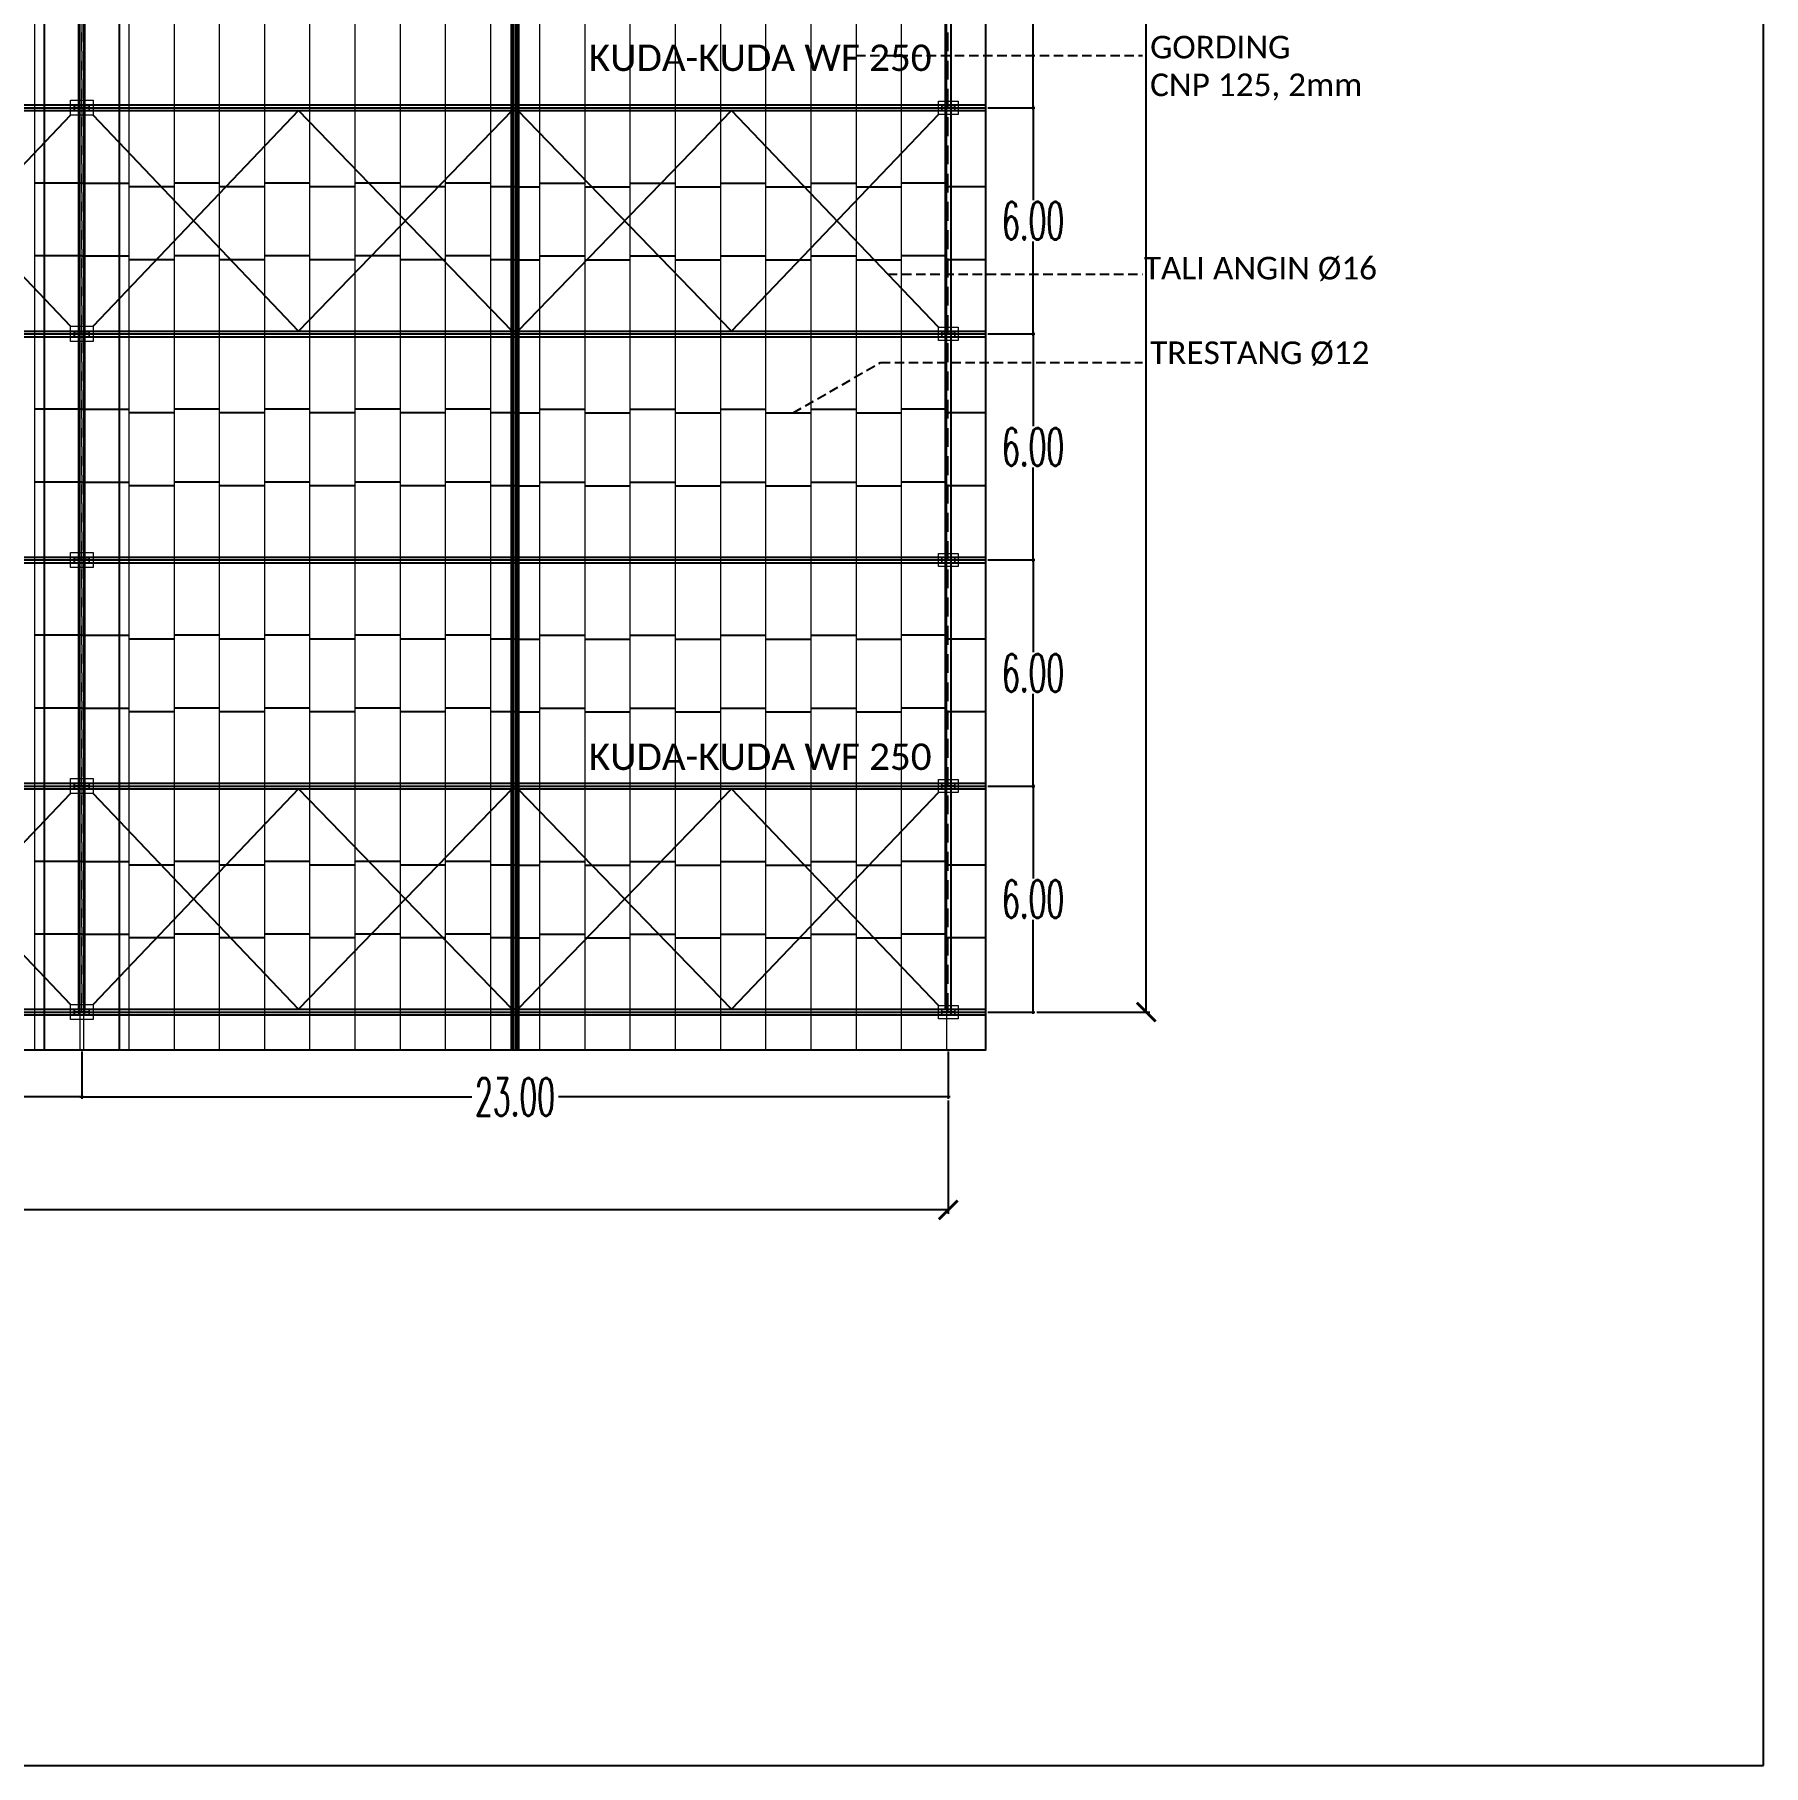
# Model space of a CAD drawing. Header units: millimetres. Extents: x 2491 to 3310, y 1470 to 1581.
# Drawn here: x 3164.95 to 3210.83, y 1490.74 to 1536.67 of the extents above; entities that cross this region are included whole.
import ezdxf

# ---------------------------------------------------------------- set-up
doc = ezdxf.new("R2010")
doc.units = ezdxf.units.MM
doc.linetypes.add('HIDDEN', pattern=[0.375, 0.25, -0.125])
for name, color, linetype in [('Atap', 3, 'Continuous'), ('GR', 7, 'Continuous'), ('KOP TEKS', 1, 'Continuous')]:
    doc.layers.add(name, color=color, linetype=linetype)
for name, color, linetype, lineweight in [('GRS-TIPIS', 253, 'Continuous', 9), ('HAT', 8, 'Continuous', 9), ('Pondasi', 6, 'Continuous', 9)]:
    doc.layers.add(name, color=color, linetype=linetype, lineweight=lineweight)
doc.styles.add('-DIM2', font='simplex.shx', dxfattribs={"width": 0.55})
doc.styles.get("Standard").update_dxf_attribs({"font": 'arial.ttf'})
doc.dimstyles.new('DENAH KANTOR', dxfattribs={"dimtxt": 1, "dimasz": 0.05, "dimexe": 0.05, "dimexo": 0.05, "dimgap": 0.05, "dimtad": 0, "dimtih": 1, "dimtoh": 1, "dimzin": 0, "dimdsep": 46, "dimtxsty": '-DIM2', "dimblk": 'ARCHTICK', "dimcen": 0.3, "dimdle": 0.05, "dimclrd": 1, "dimclre": 1, "dimclrt": 7, "dimadec": 0, "dimazin": 0, "dimtfac": 1, "dimtix": 1, "dimtofl": 0, "dimtmove": 0, "dimatfit": 3, "dimldrblk": 'ARCHTICK', "dimfxl": 1, "dimtolj": 1, "dimtzin": 0, "dimarcsym": 0})
doc.dimstyles.new('DIMENSI WARNA 2.1', dxfattribs={"dimtxt": 1, "dimasz": 0.5, "dimexe": 0.1, "dimexo": 0.1, "dimgap": 0.05, "dimtad": 0, "dimtih": 1, "dimtoh": 1, "dimrnd": 0.0025, "dimzin": 0, "dimdsep": 46, "dimtxsty": '-DIM2', "dimblk": 'ARCHTICK', "dimcen": 0.1, "dimclrd": 1, "dimclre": 1, "dimclrt": 256, "dimadec": 0, "dimazin": 0, "dimtfac": 1, "dimtofl": 0, "dimtmove": 0, "dimatfit": 3, "dimldrblk": 'ARCHTICK', "dimfxl": 0.18, "dimtfill": 2, "dimtfillclr": 256, "dimtolj": 1, "dimtzin": 0, "dimarcsym": 0})

# ---------------------------------------------------------------- blocks, each defined once
blk = doc.blocks.new('_ArchTick')
at = {"color": 0, "linetype": 'ByBlock', "const_width": 0.15}
blk.add_lwpolyline([(-0.5, -0.5), (0.5, 0.5)], dxfattribs=at)
blk = doc.blocks.new('*D224')
at = {"layer": 'Defpoints', "color": 0, "linetype": 'Continuous', "transparency": 16777216}
for p in [(3143.202, 1509.733), (3166.202, 1509.733), (3143.202, 1508.483)]:
    blk.add_point(p, dxfattribs=at)
at = {"layer": 'GR', "color": 1, "linetype": 'Continuous', "lineweight": -2, "transparency": 16777216}
for p, q in [((3143.202, 1509.683), (3143.202, 1508.433)), ((3166.202, 1509.683), (3166.202, 1508.433)), ((3143.152, 1508.483), (3153.552, 1508.483)), ((3166.252, 1508.483), (3155.852, 1508.483))]:
    blk.add_line(p, q, dxfattribs=at)
at = {"layer": 'GR', "color": 1, "linetype": 'Continuous', "lineweight": -2, "transparency": 16777216, "xscale": 0.05, "yscale": 0.05, "zscale": 0.05, "rotation": 180}
blk.add_blockref('_ArchTick', (3143.202, 1508.483), dxfattribs=at)
at = {"layer": 'GR', "color": 1, "linetype": 'Continuous', "lineweight": -2, "transparency": 16777216, "xscale": 0.05, "yscale": 0.05, "zscale": 0.05}
blk.add_blockref('_ArchTick', (3166.202, 1508.483), dxfattribs=at)
at = {"layer": 'GR', "color": 7, "linetype": 'Continuous', "transparency": 16777216, "insert": (3154.702, 1508.483), "char_height": 1, "attachment_point": 5, "style": '-DIM2'}
blk.add_mtext('\\A1;23.00', dxfattribs=at)
blk = doc.blocks.new('*D225')
at = {"layer": 'Defpoints', "color": 0, "linetype": 'Continuous', "transparency": 16777216}
for p in [(3166.202, 1509.733), (3189.202, 1509.733), (3189.202, 1508.483)]:
    blk.add_point(p, dxfattribs=at)
at = {"layer": 'GR', "color": 1, "linetype": 'Continuous', "lineweight": -2, "transparency": 16777216}
for p, q in [((3166.202, 1509.683), (3166.202, 1508.433)), ((3189.202, 1509.683), (3189.202, 1508.433)), ((3166.152, 1508.483), (3176.552, 1508.483)), ((3189.252, 1508.483), (3178.852, 1508.483))]:
    blk.add_line(p, q, dxfattribs=at)
at = {"layer": 'GR', "color": 1, "linetype": 'Continuous', "lineweight": -2, "transparency": 16777216, "xscale": 0.05, "yscale": 0.05, "zscale": 0.05, "rotation": 180}
blk.add_blockref('_ArchTick', (3166.202, 1508.483), dxfattribs=at)
at = {"layer": 'GR', "color": 1, "linetype": 'Continuous', "lineweight": -2, "transparency": 16777216, "xscale": 0.05, "yscale": 0.05, "zscale": 0.05}
blk.add_blockref('_ArchTick', (3189.202, 1508.483), dxfattribs=at)
at = {"layer": 'GR', "color": 7, "linetype": 'Continuous', "transparency": 16777216, "insert": (3177.702, 1508.483), "char_height": 1, "attachment_point": 5, "style": '-DIM2'}
blk.add_mtext('\\A1;23.00', dxfattribs=at)
blk = doc.blocks.new('*D226')
at = {"layer": 'Defpoints', "color": 0, "transparency": 16777216}
for p in [(3105.202, 1508.483), (3189.202, 1508.483), (3189.202, 1505.483)]:
    blk.add_point(p, dxfattribs=at)
at = {"layer": 'GR', "color": 1, "lineweight": -2, "transparency": 16777216}
for p, q in [((3105.202, 1508.383), (3105.202, 1505.383)), ((3189.202, 1508.383), (3189.202, 1505.383)), ((3105.202, 1505.483), (3146.052, 1505.483)), ((3189.202, 1505.483), (3148.352, 1505.483))]:
    blk.add_line(p, q, dxfattribs=at)
at = {"layer": 'GR', "color": 1, "lineweight": -2, "transparency": 16777216, "xscale": 0.5, "yscale": 0.5, "zscale": 0.5, "rotation": 180}
blk.add_blockref('_ArchTick', (3105.202, 1505.483), dxfattribs=at)
at = {"layer": 'GR', "color": 1, "lineweight": -2, "transparency": 16777216, "xscale": 0.5, "yscale": 0.5, "zscale": 0.5}
blk.add_blockref('_ArchTick', (3189.202, 1505.483), dxfattribs=at)
at = {"layer": 'GR', "color": 240, "transparency": 16777216, "insert": (3147.202, 1505.483), "char_height": 1, "attachment_point": 5, "style": '-DIM2', "bg_fill": 1, "box_fill_scale": 1.1, "bg_fill_color": 256, "bg_fill_true_color": 16180224, "bg_fill_transparency": 0}
blk.add_mtext('\\A1;84.00', dxfattribs=at)
blk = doc.blocks.new('*D227')
at = {"layer": 'Defpoints', "color": 0, "transparency": 16777216}
for p in [(3191.452, 1570.733), (3194.452, 1570.733), (3191.452, 1510.733)]:
    blk.add_point(p, dxfattribs=at)
at = {"layer": 'GR', "color": 1, "lineweight": -2, "transparency": 16777216}
for p, q in [((3191.552, 1570.733), (3194.552, 1570.733)), ((3194.452, 1570.733), (3194.452, 1541.283)), ((3194.452, 1510.733), (3194.452, 1540.183)), ((3191.552, 1510.733), (3194.552, 1510.733))]:
    blk.add_line(p, q, dxfattribs=at)
at = {"layer": 'GR', "color": 1, "lineweight": -2, "transparency": 16777216, "xscale": 0.5, "yscale": 0.5, "zscale": 0.5}
for p, rotation in [((3194.452, 1570.733), 90), ((3194.452, 1510.733), 270)]:
    blk.add_blockref('_ArchTick', p, dxfattribs=dict(at, rotation=rotation))
at = {"layer": 'GR', "color": 240, "transparency": 16777216, "insert": (3194.452, 1540.733), "char_height": 1, "attachment_point": 5, "style": '-DIM2', "bg_fill": 1, "box_fill_scale": 1.1, "bg_fill_color": 256, "bg_fill_true_color": 16180224, "bg_fill_transparency": 0}
blk.add_mtext('\\A1;60.00', dxfattribs=at)
blk = doc.blocks.new('*D232')
at = {"layer": 'Defpoints', "color": 0, "linetype": 'Continuous', "transparency": 16777216}
for p in [(3190.202, 1528.733), (3191.452, 1528.733), (3190.202, 1522.733)]:
    blk.add_point(p, dxfattribs=at)
at = {"layer": 'GR', "color": 1, "linetype": 'Continuous', "lineweight": -2, "transparency": 16777216}
for p, q in [((3190.252, 1528.733), (3191.502, 1528.733)), ((3191.452, 1528.783), (3191.452, 1526.283)), ((3191.452, 1522.683), (3191.452, 1525.183)), ((3190.252, 1522.733), (3191.502, 1522.733))]:
    blk.add_line(p, q, dxfattribs=at)
at = {"layer": 'GR', "color": 1, "linetype": 'Continuous', "lineweight": -2, "transparency": 16777216, "xscale": 0.05, "yscale": 0.05, "zscale": 0.05}
for p, rotation in [((3191.452, 1528.733), 90), ((3191.452, 1522.733), 270)]:
    blk.add_blockref('_ArchTick', p, dxfattribs=dict(at, rotation=rotation))
at = {"layer": 'GR', "color": 7, "linetype": 'Continuous', "transparency": 16777216, "insert": (3191.452, 1525.733), "char_height": 1, "attachment_point": 5, "style": '-DIM2'}
blk.add_mtext('\\A1;6.00', dxfattribs=at)
blk = doc.blocks.new('*D233')
at = {"layer": 'Defpoints', "color": 0, "linetype": 'Continuous', "transparency": 16777216}
for p in [(3190.202, 1534.733), (3191.452, 1534.733), (3190.202, 1528.733)]:
    blk.add_point(p, dxfattribs=at)
at = {"layer": 'GR', "color": 1, "linetype": 'Continuous', "lineweight": -2, "transparency": 16777216}
for p, q in [((3190.252, 1534.733), (3191.502, 1534.733)), ((3191.452, 1534.783), (3191.452, 1532.283)), ((3191.452, 1528.683), (3191.452, 1531.183)), ((3190.252, 1528.733), (3191.502, 1528.733))]:
    blk.add_line(p, q, dxfattribs=at)
at = {"layer": 'GR', "color": 1, "linetype": 'Continuous', "lineweight": -2, "transparency": 16777216, "xscale": 0.05, "yscale": 0.05, "zscale": 0.05}
for p, rotation in [((3191.452, 1534.733), 90), ((3191.452, 1528.733), 270)]:
    blk.add_blockref('_ArchTick', p, dxfattribs=dict(at, rotation=rotation))
at = {"layer": 'GR', "color": 7, "linetype": 'Continuous', "transparency": 16777216, "insert": (3191.452, 1531.733), "char_height": 1, "attachment_point": 5, "style": '-DIM2'}
blk.add_mtext('\\A1;6.00', dxfattribs=at)
blk = doc.blocks.new('*D235')
at = {"layer": 'Defpoints', "color": 0, "linetype": 'Continuous', "transparency": 16777216}
for p in [(3190.202, 1540.733), (3190.202, 1534.733), (3191.452, 1534.733)]:
    blk.add_point(p, dxfattribs=at)
at = {"layer": 'GR', "color": 1, "linetype": 'Continuous', "lineweight": -2, "transparency": 16777216}
for p, q in [((3190.252, 1540.733), (3191.502, 1540.733)), ((3191.452, 1540.783), (3191.452, 1538.283)), ((3191.452, 1534.683), (3191.452, 1537.183)), ((3190.252, 1534.733), (3191.502, 1534.733))]:
    blk.add_line(p, q, dxfattribs=at)
at = {"layer": 'GR', "color": 1, "linetype": 'Continuous', "lineweight": -2, "transparency": 16777216, "xscale": 0.05, "yscale": 0.05, "zscale": 0.05}
for p, rotation in [((3191.452, 1540.733), 90), ((3191.452, 1534.733), 270)]:
    blk.add_blockref('_ArchTick', p, dxfattribs=dict(at, rotation=rotation))
at = {"layer": 'GR', "color": 7, "linetype": 'Continuous', "transparency": 16777216, "insert": (3191.452, 1537.733), "char_height": 1, "attachment_point": 5, "style": '-DIM2'}
blk.add_mtext('\\A1;6.00', dxfattribs=at)
blk = doc.blocks.new('*D236')
at = {"layer": 'Defpoints', "color": 0, "linetype": 'Continuous', "transparency": 16777216}
for p in [(3190.202, 1522.733), (3190.202, 1516.733), (3191.452, 1516.733)]:
    blk.add_point(p, dxfattribs=at)
at = {"layer": 'GR', "color": 1, "linetype": 'Continuous', "lineweight": -2, "transparency": 16777216}
for p, q in [((3190.252, 1522.733), (3191.502, 1522.733)), ((3191.452, 1522.783), (3191.452, 1520.283)), ((3191.452, 1516.683), (3191.452, 1519.183)), ((3190.252, 1516.733), (3191.502, 1516.733))]:
    blk.add_line(p, q, dxfattribs=at)
at = {"layer": 'GR', "color": 1, "linetype": 'Continuous', "lineweight": -2, "transparency": 16777216, "xscale": 0.05, "yscale": 0.05, "zscale": 0.05}
for p, rotation in [((3191.452, 1522.733), 90), ((3191.452, 1516.733), 270)]:
    blk.add_blockref('_ArchTick', p, dxfattribs=dict(at, rotation=rotation))
at = {"layer": 'GR', "color": 7, "linetype": 'Continuous', "transparency": 16777216, "insert": (3191.452, 1519.733), "char_height": 1, "attachment_point": 5, "style": '-DIM2'}
blk.add_mtext('\\A1;6.00', dxfattribs=at)
blk = doc.blocks.new('*D237')
at = {"layer": 'Defpoints', "color": 0, "linetype": 'Continuous', "transparency": 16777216}
for p in [(3190.202, 1516.733), (3190.202, 1510.733), (3191.452, 1510.733)]:
    blk.add_point(p, dxfattribs=at)
at = {"layer": 'GR', "color": 1, "linetype": 'Continuous', "lineweight": -2, "transparency": 16777216}
for p, q in [((3190.252, 1516.733), (3191.502, 1516.733)), ((3191.452, 1516.783), (3191.452, 1514.283)), ((3191.452, 1510.683), (3191.452, 1513.183)), ((3190.252, 1510.733), (3191.502, 1510.733))]:
    blk.add_line(p, q, dxfattribs=at)
at = {"layer": 'GR', "color": 1, "linetype": 'Continuous', "lineweight": -2, "transparency": 16777216, "xscale": 0.05, "yscale": 0.05, "zscale": 0.05}
for p, rotation in [((3191.452, 1516.733), 90), ((3191.452, 1510.733), 270)]:
    blk.add_blockref('_ArchTick', p, dxfattribs=dict(at, rotation=rotation))
at = {"layer": 'GR', "color": 7, "linetype": 'Continuous', "transparency": 16777216, "insert": (3191.452, 1513.733), "char_height": 1, "attachment_point": 5, "style": '-DIM2'}
blk.add_mtext('\\A1;6.00', dxfattribs=at)
blk = doc.blocks.new('WF300')
at = {"layer": 'Pondasi'}
for p, q in [((4219.408, -132.102), (4219.418, -132.102)), ((4219.418, -131.977), (4219.418, -132.102)), ((4219.418, -132.034), (4219.698, -132.034)), ((4219.418, -132.044), (4219.698, -132.044)), ((4219.558, -132.044), (4219.558, -132.034)), ((4219.698, -132.102), (4219.698, -131.977)), ((4219.698, -132.102), (4219.708, -132.102))]:
    blk.add_line(p, q, dxfattribs=at)
blk.add_lwpolyline([(4219.783, -132.189), (4219.783, -131.889), (4219.333, -131.889), (4219.333, -132.189)], close=True, dxfattribs=at)
for points in [[(4219.418, -131.977), (4219.408, -131.977), (4219.408, -132.102)], [(4219.708, -132.102), (4219.708, -131.977), (4219.698, -131.977)]]:
    blk.add_lwpolyline(points, dxfattribs=at)

msp = doc.modelspace()

# ---------------------------------------------------------------- linework, layer by layer
at = {"color": 1}
for p, q in [((3177.702, 1571.733), (3177.702, 1509.733)), ((3104.202, 1534.733), (3190.202, 1534.733)), ((3166.202, 1532.733), (3164.952, 1532.733)), ((3166.202, 1532.733), (3167.452, 1532.733)), ((3168.652, 1532.633), (3167.452, 1532.633)), ((3169.852, 1532.733), (3168.652, 1532.733)), ((3171.052, 1532.633), (3169.852, 1532.633)), ((3172.252, 1532.733), (3171.052, 1532.733)), ((3173.452, 1532.633), (3172.252, 1532.633)), ((3174.652, 1532.733), (3173.452, 1532.733)), ((3175.852, 1532.633), (3174.652, 1532.633)), ((3177.052, 1532.733), (3175.852, 1532.733)), ((3177.702, 1532.633), (3177.052, 1532.633)), ((3177.702, 1532.633), (3178.352, 1532.633)), ((3178.352, 1532.733), (3179.552, 1532.733)), ((3179.552, 1532.633), (3180.752, 1532.633)), ((3180.752, 1532.733), (3181.952, 1532.733)), ((3181.952, 1532.633), (3183.152, 1532.633)), ((3183.152, 1532.733), (3184.352, 1532.733)), ((3184.352, 1532.633), (3185.552, 1532.633)), ((3185.552, 1532.733), (3186.752, 1532.733)), ((3186.752, 1532.633), (3187.952, 1532.633)), ((3189.152, 1532.733), (3187.952, 1532.733)), ((3190.202, 1532.633), (3189.152, 1532.633)), ((3166.202, 1530.8), (3164.952, 1530.8)), ((3166.202, 1530.8), (3167.452, 1530.8)), ((3168.652, 1530.7), (3167.452, 1530.7)), ((3169.852, 1530.8), (3168.652, 1530.8)), ((3171.052, 1530.7), (3169.852, 1530.7)), ((3172.252, 1530.8), (3171.052, 1530.8)), ((3173.452, 1530.7), (3172.252, 1530.7)), ((3174.652, 1530.8), (3173.452, 1530.8)), ((3175.852, 1530.7), (3174.652, 1530.7)), ((3177.052, 1530.8), (3175.852, 1530.8)), ((3177.702, 1530.7), (3177.052, 1530.7)), ((3177.702, 1530.7), (3178.352, 1530.7)), ((3178.352, 1530.8), (3179.552, 1530.8)), ((3179.552, 1530.7), (3180.752, 1530.7)), ((3180.752, 1530.8), (3181.952, 1530.8)), ((3181.952, 1530.7), (3183.152, 1530.7)), ((3183.152, 1530.8), (3184.352, 1530.8)), ((3184.352, 1530.7), (3185.552, 1530.7)), ((3185.552, 1530.8), (3186.752, 1530.8)), ((3186.752, 1530.7), (3187.952, 1530.7)), ((3189.152, 1530.8), (3187.952, 1530.8)), ((3190.202, 1530.7), (3189.152, 1530.7)), ((3104.202, 1528.733), (3190.202, 1528.733)), ((3166.202, 1526.733), (3164.952, 1526.733)), ((3166.202, 1526.733), (3167.452, 1526.733)), ((3168.652, 1526.633), (3167.452, 1526.633)), ((3169.852, 1526.733), (3168.652, 1526.733)), ((3171.052, 1526.633), (3169.852, 1526.633)), ((3172.252, 1526.733), (3171.052, 1526.733)), ((3173.452, 1526.633), (3172.252, 1526.633)), ((3174.652, 1526.733), (3173.452, 1526.733)), ((3175.852, 1526.633), (3174.652, 1526.633)), ((3177.052, 1526.733), (3175.852, 1526.733)), ((3177.702, 1526.633), (3177.052, 1526.633)), ((3177.702, 1526.633), (3178.352, 1526.633)), ((3178.352, 1526.733), (3179.552, 1526.733)), ((3179.552, 1526.633), (3180.752, 1526.633)), ((3180.752, 1526.733), (3181.952, 1526.733)), ((3181.952, 1526.633), (3183.152, 1526.633)), ((3183.152, 1526.733), (3184.352, 1526.733)), ((3184.352, 1526.633), (3185.552, 1526.633)), ((3185.552, 1526.733), (3186.752, 1526.733)), ((3186.752, 1526.633), (3187.952, 1526.633)), ((3189.152, 1526.733), (3187.952, 1526.733)), ((3190.202, 1526.633), (3189.152, 1526.633)), ((3166.202, 1524.8), (3164.952, 1524.8)), ((3166.202, 1524.8), (3167.452, 1524.8)), ((3168.652, 1524.7), (3167.452, 1524.7)), ((3169.852, 1524.8), (3168.652, 1524.8)), ((3171.052, 1524.7), (3169.852, 1524.7)), ((3172.252, 1524.8), (3171.052, 1524.8)), ((3173.452, 1524.7), (3172.252, 1524.7)), ((3174.652, 1524.8), (3173.452, 1524.8)), ((3175.852, 1524.7), (3174.652, 1524.7)), ((3177.052, 1524.8), (3175.852, 1524.8)), ((3177.702, 1524.7), (3177.052, 1524.7)), ((3177.702, 1524.7), (3178.352, 1524.7)), ((3178.352, 1524.8), (3179.552, 1524.8)), ((3179.552, 1524.7), (3180.752, 1524.7)), ((3180.752, 1524.8), (3181.952, 1524.8)), ((3181.952, 1524.7), (3183.152, 1524.7)), ((3183.152, 1524.8), (3184.352, 1524.8)), ((3184.352, 1524.7), (3185.552, 1524.7)), ((3185.552, 1524.8), (3186.752, 1524.8)), ((3186.752, 1524.7), (3187.952, 1524.7)), ((3189.152, 1524.8), (3187.952, 1524.8)), ((3190.202, 1524.7), (3189.152, 1524.7)), ((3104.202, 1522.733), (3190.202, 1522.733)), ((3166.202, 1520.733), (3164.952, 1520.733)), ((3166.202, 1520.733), (3167.452, 1520.733)), ((3168.652, 1520.633), (3167.452, 1520.633)), ((3169.852, 1520.733), (3168.652, 1520.733)), ((3171.052, 1520.633), (3169.852, 1520.633)), ((3172.252, 1520.733), (3171.052, 1520.733)), ((3173.452, 1520.633), (3172.252, 1520.633)), ((3174.652, 1520.733), (3173.452, 1520.733)), ((3175.852, 1520.633), (3174.652, 1520.633)), ((3177.052, 1520.733), (3175.852, 1520.733)), ((3177.702, 1520.633), (3177.052, 1520.633)), ((3177.702, 1520.633), (3178.352, 1520.633)), ((3178.352, 1520.733), (3179.552, 1520.733)), ((3179.552, 1520.633), (3180.752, 1520.633)), ((3180.752, 1520.733), (3181.952, 1520.733)), ((3181.952, 1520.633), (3183.152, 1520.633)), ((3183.152, 1520.733), (3184.352, 1520.733)), ((3184.352, 1520.633), (3185.552, 1520.633)), ((3185.552, 1520.733), (3186.752, 1520.733)), ((3186.752, 1520.633), (3187.952, 1520.633)), ((3189.152, 1520.733), (3187.952, 1520.733)), ((3190.202, 1520.633), (3189.152, 1520.633)), ((3166.202, 1518.8), (3164.952, 1518.8)), ((3166.202, 1518.8), (3167.452, 1518.8)), ((3168.652, 1518.7), (3167.452, 1518.7)), ((3169.852, 1518.8), (3168.652, 1518.8)), ((3171.052, 1518.7), (3169.852, 1518.7)), ((3172.252, 1518.8), (3171.052, 1518.8)), ((3173.452, 1518.7), (3172.252, 1518.7)), ((3174.652, 1518.8), (3173.452, 1518.8)), ((3175.852, 1518.7), (3174.652, 1518.7)), ((3177.052, 1518.8), (3175.852, 1518.8)), ((3177.702, 1518.7), (3177.052, 1518.7)), ((3177.702, 1518.7), (3178.352, 1518.7)), ((3178.352, 1518.8), (3179.552, 1518.8)), ((3179.552, 1518.7), (3180.752, 1518.7)), ((3180.752, 1518.8), (3181.952, 1518.8)), ((3181.952, 1518.7), (3183.152, 1518.7)), ((3183.152, 1518.8), (3184.352, 1518.8)), ((3184.352, 1518.7), (3185.552, 1518.7)), ((3185.552, 1518.8), (3186.752, 1518.8)), ((3186.752, 1518.7), (3187.952, 1518.7)), ((3189.152, 1518.8), (3187.952, 1518.8)), ((3190.202, 1518.7), (3189.152, 1518.7)), ((3104.202, 1516.733), (3190.202, 1516.733)), ((3166.202, 1514.733), (3164.952, 1514.733)), ((3166.202, 1514.733), (3167.452, 1514.733)), ((3168.652, 1514.633), (3167.452, 1514.633)), ((3169.852, 1514.733), (3168.652, 1514.733)), ((3171.052, 1514.633), (3169.852, 1514.633)), ((3172.252, 1514.733), (3171.052, 1514.733)), ((3173.452, 1514.633), (3172.252, 1514.633)), ((3174.652, 1514.733), (3173.452, 1514.733)), ((3175.852, 1514.633), (3174.652, 1514.633)), ((3177.052, 1514.733), (3175.852, 1514.733)), ((3177.702, 1514.633), (3177.052, 1514.633)), ((3177.702, 1514.633), (3178.352, 1514.633)), ((3178.352, 1514.733), (3179.552, 1514.733)), ((3179.552, 1514.633), (3180.752, 1514.633)), ((3180.752, 1514.733), (3181.952, 1514.733)), ((3181.952, 1514.633), (3183.152, 1514.633)), ((3183.152, 1514.733), (3184.352, 1514.733)), ((3184.352, 1514.633), (3185.552, 1514.633)), ((3185.552, 1514.733), (3186.752, 1514.733)), ((3186.752, 1514.633), (3187.952, 1514.633)), ((3189.152, 1514.733), (3187.952, 1514.733)), ((3190.202, 1514.633), (3189.152, 1514.633)), ((3166.202, 1512.8), (3164.952, 1512.8)), ((3166.202, 1512.8), (3167.452, 1512.8)), ((3168.652, 1512.7), (3167.452, 1512.7)), ((3169.852, 1512.8), (3168.652, 1512.8)), ((3171.052, 1512.7), (3169.852, 1512.7)), ((3172.252, 1512.8), (3171.052, 1512.8)), ((3173.452, 1512.7), (3172.252, 1512.7)), ((3174.652, 1512.8), (3173.452, 1512.8)), ((3175.852, 1512.7), (3174.652, 1512.7)), ((3177.052, 1512.8), (3175.852, 1512.8)), ((3177.702, 1512.7), (3177.052, 1512.7)), ((3177.702, 1512.7), (3178.352, 1512.7)), ((3178.352, 1512.8), (3179.552, 1512.8)), ((3179.552, 1512.7), (3180.752, 1512.7)), ((3180.752, 1512.8), (3181.952, 1512.8)), ((3181.952, 1512.7), (3183.152, 1512.7)), ((3183.152, 1512.8), (3184.352, 1512.8)), ((3184.352, 1512.7), (3185.552, 1512.7)), ((3185.552, 1512.8), (3186.752, 1512.8)), ((3186.752, 1512.7), (3187.952, 1512.7)), ((3189.152, 1512.8), (3187.952, 1512.8)), ((3190.202, 1512.7), (3189.152, 1512.7)), ((3104.202, 1510.733), (3190.202, 1510.733))]:
    msp.add_line(p, q, dxfattribs=at)
at = {"linetype": 'HIDDEN'}
for p, q in [((3186.752, 1536.117), (3194.352, 1536.117)), ((3187.598, 1530.314), (3194.352, 1530.314))]:
    msp.add_line(p, q, dxfattribs=at)
for p, q in [((3104.202, 1534.808), (3190.202, 1534.808)), ((3104.202, 1534.658), (3190.202, 1534.658)), ((3104.202, 1528.808), (3190.202, 1528.808)), ((3104.202, 1528.658), (3190.202, 1528.658)), ((3104.202, 1522.808), (3190.202, 1522.808)), ((3104.202, 1522.658), (3190.202, 1522.658)), ((3104.202, 1516.808), (3190.202, 1516.808)), ((3104.202, 1516.658), (3190.202, 1516.658)), ((3104.202, 1510.808), (3190.202, 1510.808)), ((3104.202, 1510.658), (3190.202, 1510.658))]:
    msp.add_line(p, q)
msp.add_lwpolyline([(3185.083, 1526.633), (3187.405, 1527.974), (3194.352, 1527.974)], dxfattribs=at)
at = {"layer": 'Atap'}
for points in [[(3142.202, 1509.733), (3167.202, 1509.733), (3167.202, 1571.733), (3142.202, 1571.733)], [(3165.202, 1509.733), (3190.202, 1509.733), (3190.202, 1571.733), (3165.202, 1571.733)]]:
    msp.add_lwpolyline(points, close=True, dxfattribs=at)
for points in [[(3143.465, 1534.558), (3148.952, 1528.808), (3154.627, 1534.658), (3154.777, 1534.658), (3160.452, 1528.808), (3165.902, 1534.533)], [(3143.465, 1528.908), (3148.952, 1534.658), (3154.627, 1528.808), (3154.777, 1528.808), (3160.452, 1534.658), (3165.902, 1528.933)], [(3188.94, 1534.558), (3183.452, 1528.808), (3177.777, 1534.658), (3177.627, 1534.658), (3171.952, 1528.808), (3166.502, 1534.533)], [(3188.94, 1528.908), (3183.452, 1534.658), (3177.777, 1528.808), (3177.627, 1528.808), (3171.952, 1534.658), (3166.502, 1528.933)], [(3143.465, 1516.558), (3148.952, 1510.808), (3154.627, 1516.658), (3154.777, 1516.658), (3160.452, 1510.808), (3165.902, 1516.533)], [(3143.465, 1510.908), (3148.952, 1516.658), (3154.627, 1510.808), (3154.777, 1510.808), (3160.452, 1516.658), (3165.902, 1510.933)], [(3188.94, 1516.558), (3183.452, 1510.808), (3177.777, 1516.658), (3177.627, 1516.658), (3171.952, 1510.808), (3166.502, 1516.533)], [(3188.94, 1510.908), (3183.452, 1516.658), (3177.777, 1510.808), (3177.627, 1510.808), (3171.952, 1516.658), (3166.502, 1510.933)]]:
    msp.add_lwpolyline(points, dxfattribs=at)
at = {"layer": 'GR', "lineweight": 50}
for p, q in [((3177.627, 1571.733), (3177.627, 1509.733)), ((3177.777, 1571.733), (3177.777, 1509.733))]:
    msp.add_line(p, q, dxfattribs=at)
at = {"layer": 'GR', "color": 144, "true_color": 0x00629d}
for points in [[(3143.127, 1510.658), (3166.277, 1510.658), (3166.277, 1570.808), (3143.127, 1570.808)], [(3143.277, 1510.808), (3166.127, 1510.808), (3166.127, 1570.658), (3143.277, 1570.658)], [(3166.127, 1510.658), (3189.277, 1510.658), (3189.277, 1570.808), (3166.127, 1570.808)], [(3166.277, 1510.808), (3189.127, 1510.808), (3189.127, 1570.658), (3166.277, 1570.658)]]:
    msp.add_lwpolyline(points, close=True, dxfattribs=at)
at = {"layer": 'GRS-TIPIS', "linetype": 'HIDDEN', "ltscale": 2}
for points in [[(3143.202, 1510.733), (3166.202, 1510.733), (3166.202, 1570.733), (3143.202, 1570.733)], [(3166.202, 1510.733), (3189.202, 1510.733), (3189.202, 1570.733), (3166.202, 1570.733)]]:
    msp.add_lwpolyline(points, close=True, dxfattribs=at)
at = {"layer": 'HAT'}
for p, q in [((3164.952, 1571.733), (3164.952, 1509.733)), ((3166.152, 1571.733), (3166.152, 1509.733)), ((3166.252, 1571.733), (3166.252, 1509.733)), ((3167.452, 1571.733), (3167.452, 1509.733)), ((3168.652, 1571.733), (3168.652, 1509.733)), ((3169.852, 1571.733), (3169.852, 1509.733)), ((3171.052, 1571.733), (3171.052, 1509.733)), ((3172.252, 1571.733), (3172.252, 1509.733)), ((3173.452, 1571.733), (3173.452, 1509.733)), ((3174.652, 1571.733), (3174.652, 1509.733)), ((3175.852, 1571.733), (3175.852, 1509.733)), ((3177.052, 1571.733), (3177.052, 1509.733)), ((3178.352, 1571.733), (3178.352, 1509.733)), ((3179.552, 1571.733), (3179.552, 1509.733)), ((3180.752, 1571.733), (3180.752, 1509.733)), ((3181.952, 1571.733), (3181.952, 1509.733)), ((3183.152, 1571.733), (3183.152, 1509.733)), ((3184.352, 1571.733), (3184.352, 1509.733)), ((3185.552, 1571.733), (3185.552, 1509.733)), ((3186.752, 1571.733), (3186.752, 1509.733)), ((3187.952, 1571.733), (3187.952, 1509.733)), ((3189.152, 1571.733), (3189.152, 1509.733))]:
    msp.add_line(p, q, dxfattribs=at)
at = {"layer": 'KOP TEKS', "color": 2}
msp.add_lwpolyline([(3210.834, 1490.741), (3210.834, 1580.726), (3083.571, 1580.726), (3083.571, 1490.741)], close=True, dxfattribs=at)
at = {"layer": 'Pondasi'}
for p, q in [((3189.039, 1534.66), (3189.027, 1534.66)), ((3189.039, 1534.66), (3189.039, 1534.806)), ((3189.366, 1534.739), (3189.039, 1534.739)), ((3189.366, 1534.728), (3189.039, 1534.728)), ((3189.202, 1534.728), (3189.202, 1534.739)), ((3189.366, 1534.806), (3189.366, 1534.66)), ((3189.377, 1534.66), (3189.366, 1534.66)), ((3189.039, 1528.66), (3189.039, 1528.806)), ((3189.366, 1528.739), (3189.039, 1528.739)), ((3189.366, 1528.728), (3189.039, 1528.728)), ((3189.202, 1528.728), (3189.202, 1528.739)), ((3189.366, 1528.806), (3189.366, 1528.66)), ((3189.039, 1528.66), (3189.027, 1528.66)), ((3189.377, 1528.66), (3189.366, 1528.66)), ((3189.039, 1522.66), (3189.039, 1522.806)), ((3189.366, 1522.739), (3189.039, 1522.739)), ((3189.366, 1522.728), (3189.039, 1522.728)), ((3189.202, 1522.728), (3189.202, 1522.739)), ((3189.366, 1522.806), (3189.366, 1522.66)), ((3189.039, 1522.66), (3189.027, 1522.66)), ((3189.377, 1522.66), (3189.366, 1522.66)), ((3189.039, 1516.66), (3189.039, 1516.806)), ((3189.366, 1516.739), (3189.039, 1516.739)), ((3189.366, 1516.728), (3189.039, 1516.728)), ((3189.202, 1516.728), (3189.202, 1516.739)), ((3189.366, 1516.806), (3189.366, 1516.66)), ((3189.039, 1516.66), (3189.027, 1516.66)), ((3189.377, 1516.66), (3189.366, 1516.66)), ((3189.039, 1510.66), (3189.039, 1510.806)), ((3189.366, 1510.806), (3189.366, 1510.66)), ((3189.039, 1510.66), (3189.027, 1510.66)), ((3189.366, 1510.739), (3189.039, 1510.739)), ((3189.366, 1510.728), (3189.039, 1510.728)), ((3189.202, 1510.728), (3189.202, 1510.739)), ((3189.377, 1510.66), (3189.366, 1510.66))]:
    msp.add_line(p, q, dxfattribs=at)
for points in [[(3188.94, 1534.558), (3188.94, 1534.908), (3189.465, 1534.908), (3189.465, 1534.558)], [(3188.94, 1528.558), (3188.94, 1528.908), (3189.465, 1528.908), (3189.465, 1528.558)], [(3188.94, 1522.558), (3188.94, 1522.908), (3189.465, 1522.908), (3189.465, 1522.558)], [(3188.94, 1516.558), (3188.94, 1516.908), (3189.465, 1516.908), (3189.465, 1516.558)], [(3188.94, 1510.558), (3188.94, 1510.908), (3189.465, 1510.908), (3189.465, 1510.558)]]:
    msp.add_lwpolyline(points, close=True, dxfattribs=at)
for points in [[(3189.027, 1534.66), (3189.027, 1534.806), (3189.039, 1534.806)], [(3189.366, 1534.806), (3189.377, 1534.806), (3189.377, 1534.66)], [(3189.027, 1528.66), (3189.027, 1528.806), (3189.039, 1528.806)], [(3189.366, 1528.806), (3189.377, 1528.806), (3189.377, 1528.66)], [(3189.027, 1522.66), (3189.027, 1522.806), (3189.039, 1522.806)], [(3189.366, 1522.806), (3189.377, 1522.806), (3189.377, 1522.66)], [(3189.027, 1516.66), (3189.027, 1516.806), (3189.039, 1516.806)], [(3189.366, 1516.806), (3189.377, 1516.806), (3189.377, 1516.66)], [(3189.027, 1510.66), (3189.027, 1510.806), (3189.039, 1510.806)], [(3189.366, 1510.806), (3189.377, 1510.806), (3189.377, 1510.66)]]:
    msp.add_lwpolyline(points, dxfattribs=at)

# ---------------------------------------------------------------- block references
at = {"layer": 'HAT', "xscale": -1.333333333319186, "yscale": 1.333333333319186, "zscale": 1.333333333319186, "rotation": 7.393038181646715e-08}
for p in [(8792.28, 1710.786), (8792.28, 1704.786), (8792.28, 1698.786), (8792.28, 1692.786), (8792.28, 1686.786)]:
    msp.add_blockref('WF300', p, dxfattribs=at)

# ---------------------------------------------------------------- texts
at = {"attachment_point": 1}
for s, width, insert, char_height in [('{\\fCalibri Light|b0|i0|c0|p34;\\C0;GORDING \\PCNP 125, 2mm}', 6.85879, (3194.558, 1536.643), 0.6), ('\\pxqc;{\\fCalibri Light|b0|i0|c0|p34;\\C0;KUDA-KUDA WF 250}', 10.31588, (3179.052, 1536.41), 0.7), ('\\pxql;{\\fCalibri Light|b0|i0|c0|p34;\\C0;TALI ANGIN %%C16}', 8.6305, (3194.389, 1530.777), 0.6), ('\\pxql;{\\fCalibri Light|b0|i0|c0|p34;\\C0;TRESTANG %%C12}', 7.07, (3194.558, 1528.532), 0.6), ('\\pxqc;{\\fCalibri Light|b0|i0|c0|p34;\\C0;KUDA-KUDA WF 250}', 10.31588, (3179.052, 1517.86), 0.7)]:
    msp.add_mtext_dynamic_manual_height_columns(s, width=width, gutter_width=1, heights=[0], dxfattribs=dict(at, insert=insert, char_height=char_height))

# ---------------------------------------------------------------- dimensions: what is measured, and where the dimension line sits
at = {"layer": 'GR'}
dim = msp.add_linear_dim(base=(3194.452, 1570.733), p1=(3191.452, 1510.733), p2=(3191.452, 1570.733), angle=90, dimstyle='DIMENSI WARNA 2.1', dxfattribs=at)
dim.commit()
dim.dimension.update_dxf_attribs({"geometry": '*D227', "text_midpoint": (3194.452, 1540.733)})
at = {"layer": 'GR', "linetype": 'Continuous'}
for base, p1, p2, angle, picture, middle in [((3191.452, 1534.733), (3190.202, 1540.733), (3190.202, 1534.733), 90, '*D235', (3191.452, 1537.733)), ((3191.452, 1534.733), (3190.202, 1528.733), (3190.202, 1534.733), 270, '*D233', (3191.452, 1531.733)), ((3191.452, 1528.733), (3190.202, 1522.733), (3190.202, 1528.733), 270, '*D232', (3191.452, 1525.733)), ((3191.452, 1516.733), (3190.202, 1522.733), (3190.202, 1516.733), 90, '*D236', (3191.452, 1519.733)), ((3191.452, 1510.733), (3190.202, 1516.733), (3190.202, 1510.733), 90, '*D237', (3191.452, 1513.733)), ((3143.202, 1508.483), (3166.202, 1509.733), (3143.202, 1509.733), 180, '*D224', (3154.702, 1508.483))]:
    dim = msp.add_linear_dim(base=base, p1=p1, p2=p2, angle=angle, dimstyle='DENAH KANTOR', dxfattribs=at)
    dim.commit()
    dim.dimension.update_dxf_attribs({"geometry": picture, "text_midpoint": middle})
dim = msp.add_linear_dim(base=(3189.202, 1508.483), p1=(3166.202, 1509.733), p2=(3189.202, 1509.733), dimstyle='DENAH KANTOR', dxfattribs=at)
dim.commit()
dim.dimension.update_dxf_attribs({"geometry": '*D225', "text_midpoint": (3177.702, 1508.483)})
at = {"layer": 'GR'}
dim = msp.add_linear_dim(base=(3189.202, 1505.483), p1=(3105.202, 1508.483), p2=(3189.202, 1508.483), dimstyle='DIMENSI WARNA 2.1', dxfattribs=at)
dim.commit()
dim.dimension.update_dxf_attribs({"geometry": '*D226', "text_midpoint": (3147.202, 1505.483)})

doc.saveas('drawing.dxf')
